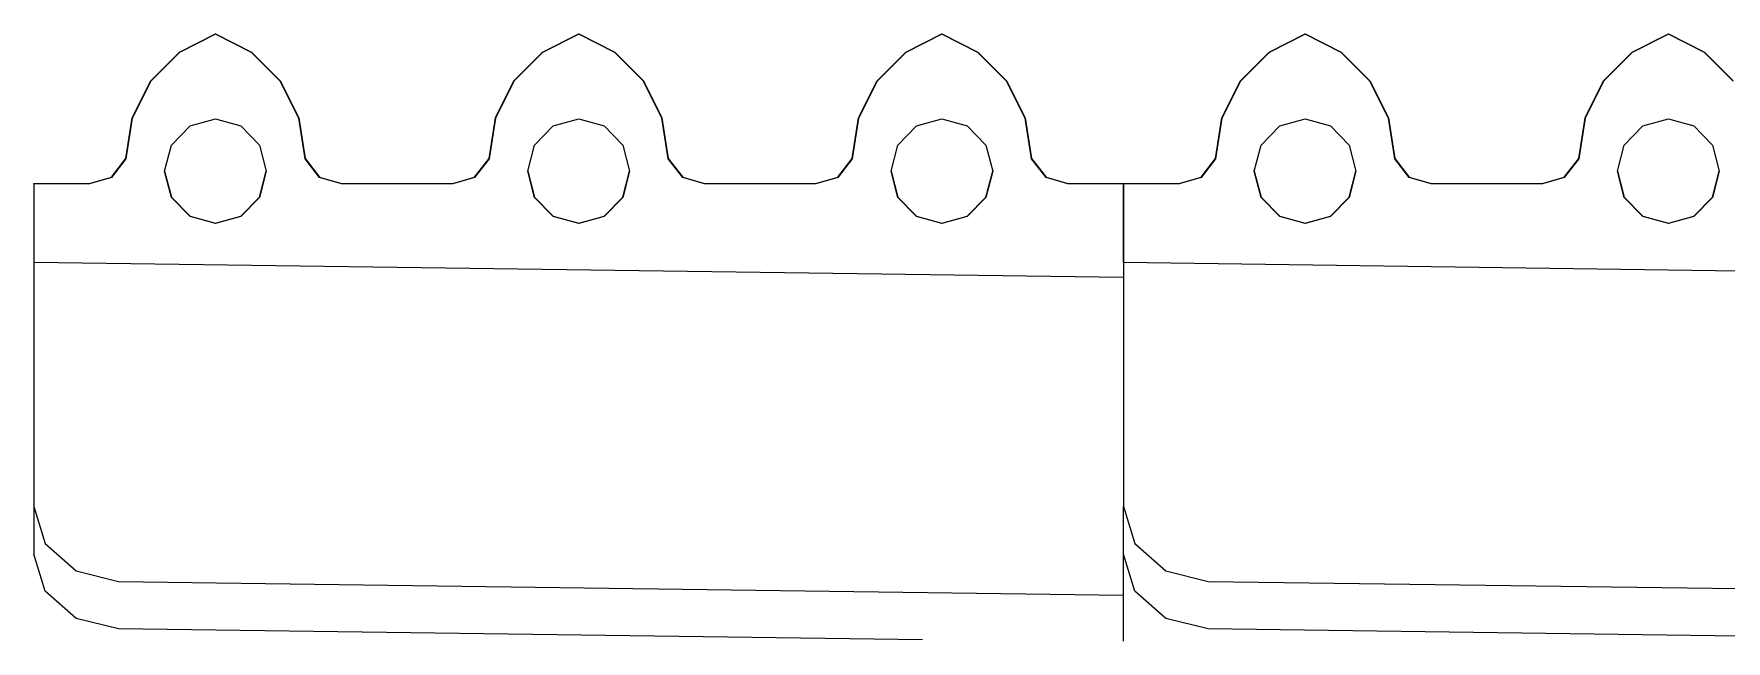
# Model space of a CAD drawing. Header units: millimetres. Extents: x -11840 to 12480, y -4119 to 5972.
# Drawn here: x -107 to 572, y 5728 to 5972 of the extents above; entities that cross this region are included whole.
import ezdxf

# ---------------------------------------------------------------- set-up
doc = ezdxf.new("R2010")
doc.units = ezdxf.units.MM

msp = doc.modelspace()

# ---------------------------------------------------------------- linework, layer by layer
at = {"color": 253, "true_color": 0x999999}
for p, q in [((-48.77, 5964.61), (-34.3, 5971.91)), ((-48.77, 5964.61), (-34.3, 5971.91)), ((-34.3, 5971.79), (-48.77, 5964.48)), ((-34.3, 5971.79), (-48.77, 5964.48)), ((-34.3, 5971.91), (-19.82, 5964.61)), ((-34.3, 5971.91), (-19.82, 5964.61)), ((-34.3, 5971.91), (-34.3, 5971.79)), ((-34.3, 5971.91), (-34.3, 5971.79)), ((-19.82, 5964.48), (-34.3, 5971.79)), ((-19.82, 5964.48), (-34.3, 5971.79)), ((97.06, 5964.61), (111.54, 5971.91)), ((97.06, 5964.61), (111.54, 5971.91)), ((111.54, 5971.79), (97.06, 5964.48)), ((111.54, 5971.79), (97.06, 5964.48)), ((111.54, 5971.91), (126.01, 5964.61)), ((111.54, 5971.91), (126.01, 5964.61)), ((111.54, 5971.91), (111.54, 5971.79)), ((111.54, 5971.91), (111.54, 5971.79)), ((126.01, 5964.48), (111.54, 5971.79)), ((126.01, 5964.48), (111.54, 5971.79)), ((242.89, 5964.61), (257.37, 5971.91)), ((242.89, 5964.61), (257.37, 5971.91)), ((257.37, 5971.79), (242.89, 5964.48)), ((257.37, 5971.79), (242.89, 5964.48)), ((257.37, 5971.91), (271.85, 5964.61)), ((257.37, 5971.91), (271.85, 5964.61)), ((257.37, 5971.91), (257.37, 5971.79)), ((257.37, 5971.91), (257.37, 5971.79)), ((271.85, 5964.48), (257.37, 5971.79)), ((271.85, 5964.48), (257.37, 5971.79)), ((388.73, 5964.61), (403.2, 5971.91)), ((388.73, 5964.61), (403.2, 5971.91)), ((403.2, 5971.79), (388.73, 5964.48)), ((403.2, 5971.79), (388.73, 5964.48)), ((403.2, 5971.91), (417.68, 5964.61)), ((403.2, 5971.91), (403.2, 5971.79)), ((403.2, 5971.91), (403.2, 5971.79)), ((403.2, 5971.91), (417.68, 5964.61)), ((417.68, 5964.48), (403.2, 5971.79)), ((417.68, 5964.48), (403.2, 5971.79)), ((534.56, 5964.61), (549.04, 5971.91)), ((534.56, 5964.61), (549.04, 5971.91)), ((549.04, 5971.79), (534.56, 5964.48)), ((549.04, 5971.79), (534.56, 5964.48)), ((549.04, 5971.91), (563.51, 5964.61)), ((549.04, 5971.91), (549.04, 5971.79)), ((549.04, 5971.91), (549.04, 5971.79)), ((549.04, 5971.91), (563.51, 5964.61)), ((563.51, 5964.48), (549.04, 5971.79)), ((563.51, 5964.48), (549.04, 5971.79)), ((-60.3, 5953.01), (-48.77, 5964.61)), ((-60.3, 5953.01), (-48.77, 5964.61)), ((-48.77, 5964.48), (-60.3, 5952.89)), ((-48.77, 5964.48), (-60.3, 5952.89)), ((-19.82, 5964.61), (-8.3, 5953.01)), ((-19.82, 5964.61), (-8.3, 5953.01)), ((-8.3, 5952.89), (-19.82, 5964.48)), ((-8.3, 5952.89), (-19.82, 5964.48)), ((85.54, 5953.01), (97.06, 5964.61)), ((85.54, 5953.01), (97.06, 5964.61)), ((97.06, 5964.48), (85.54, 5952.89)), ((97.06, 5964.48), (85.54, 5952.89)), ((126.01, 5964.61), (137.54, 5953.01)), ((126.01, 5964.61), (137.54, 5953.01)), ((137.54, 5952.89), (126.01, 5964.48)), ((137.54, 5952.89), (126.01, 5964.48)), ((231.37, 5953.01), (242.89, 5964.61)), ((231.37, 5953.01), (242.89, 5964.61)), ((242.89, 5964.48), (231.37, 5952.89)), ((242.89, 5964.48), (231.37, 5952.89)), ((271.85, 5964.61), (283.37, 5953.01)), ((271.85, 5964.61), (283.37, 5953.01)), ((283.37, 5952.89), (271.85, 5964.48)), ((283.37, 5952.89), (271.85, 5964.48)), ((377.2, 5953.01), (388.73, 5964.61)), ((377.2, 5953.01), (388.73, 5964.61)), ((388.73, 5964.48), (377.2, 5952.89)), ((388.73, 5964.48), (377.2, 5952.89)), ((417.68, 5964.61), (429.2, 5953.01)), ((417.68, 5964.61), (429.2, 5953.01)), ((429.2, 5952.89), (417.68, 5964.48)), ((429.2, 5952.89), (417.68, 5964.48)), ((523.04, 5953.01), (534.56, 5964.61)), ((523.04, 5953.01), (534.56, 5964.61)), ((534.56, 5964.48), (523.04, 5952.89)), ((534.56, 5964.48), (523.04, 5952.89)), ((563.51, 5964.61), (575.04, 5953.01)), ((563.51, 5964.61), (575.04, 5953.01)), ((575.04, 5952.89), (563.51, 5964.48)), ((575.04, 5952.89), (563.51, 5964.48)), ((-67.71, 5938.29), (-60.3, 5953.01)), ((-67.71, 5938.29), (-60.3, 5953.01)), ((-60.3, 5952.89), (-67.71, 5938.16)), ((-60.3, 5952.89), (-67.71, 5938.16)), ((-8.3, 5953.01), (-0.88, 5938.29)), ((-8.3, 5953.01), (-0.88, 5938.29)), ((-0.88, 5938.16), (-8.3, 5952.89)), ((-0.88, 5938.16), (-8.3, 5952.89)), ((78.12, 5938.29), (85.54, 5953.01)), ((78.12, 5938.29), (85.54, 5953.01)), ((85.54, 5952.89), (78.12, 5938.16)), ((85.54, 5952.89), (78.12, 5938.16)), ((137.54, 5953.01), (144.95, 5938.29)), ((137.54, 5953.01), (144.95, 5938.29)), ((144.95, 5938.16), (137.54, 5952.89)), ((144.95, 5938.16), (137.54, 5952.89)), ((223.95, 5938.29), (231.37, 5953.01)), ((223.95, 5938.29), (231.37, 5953.01)), ((231.37, 5952.89), (223.95, 5938.16)), ((231.37, 5952.89), (223.95, 5938.16)), ((283.37, 5953.01), (290.79, 5938.29)), ((283.37, 5953.01), (290.79, 5938.29)), ((290.79, 5938.16), (283.37, 5952.89)), ((290.79, 5938.16), (283.37, 5952.89)), ((369.79, 5938.29), (377.2, 5953.01)), ((369.79, 5938.29), (377.2, 5953.01)), ((377.2, 5952.89), (369.79, 5938.16)), ((377.2, 5952.89), (369.79, 5938.16)), ((429.2, 5953.01), (436.62, 5938.29)), ((429.2, 5953.01), (436.62, 5938.29)), ((436.62, 5938.16), (429.2, 5952.89)), ((436.62, 5938.16), (429.2, 5952.89)), ((515.62, 5938.29), (523.04, 5953.01)), ((515.62, 5938.29), (523.04, 5953.01)), ((523.04, 5952.89), (515.62, 5938.16)), ((523.04, 5952.89), (515.62, 5938.16)), ((-70.27, 5921.91), (-67.71, 5938.29)), ((-70.27, 5921.91), (-67.71, 5938.29)), ((-67.71, 5938.16), (-70.27, 5921.79)), ((-67.71, 5938.16), (-70.27, 5921.79)), ((-67.71, 5938.29), (-67.71, 5938.16)), ((-67.71, 5938.29), (-67.71, 5938.16)), ((-51.98, 5927.29), (-44.51, 5934.97)), ((-51.98, 5927.29), (-44.51, 5934.97)), ((-44.51, 5934.97), (-34.3, 5937.79)), ((-44.51, 5934.97), (-34.3, 5937.79)), ((-34.3, 5937.79), (-24.09, 5934.97)), ((-34.3, 5937.79), (-24.09, 5934.97)), ((-24.09, 5934.97), (-16.61, 5927.29)), ((-24.09, 5934.97), (-16.61, 5927.29)), ((-0.88, 5938.29), (1.68, 5921.91)), ((-0.88, 5938.29), (1.68, 5921.91)), ((-0.88, 5938.29), (-0.88, 5938.16)), ((-0.88, 5938.29), (-0.88, 5938.16)), ((1.68, 5921.79), (-0.88, 5938.16)), ((1.68, 5921.79), (-0.88, 5938.16)), ((75.56, 5921.91), (78.12, 5938.29)), ((75.56, 5921.91), (78.12, 5938.29)), ((78.12, 5938.16), (75.56, 5921.79)), ((78.12, 5938.16), (75.56, 5921.79)), ((78.12, 5938.29), (78.12, 5938.16)), ((78.12, 5938.29), (78.12, 5938.16)), ((93.85, 5927.29), (101.33, 5934.97)), ((93.85, 5927.29), (101.33, 5934.97)), ((101.33, 5934.97), (111.54, 5937.79)), ((101.33, 5934.97), (111.54, 5937.79)), ((111.54, 5937.79), (121.74, 5934.97)), ((111.54, 5937.79), (121.74, 5934.97)), ((121.74, 5934.97), (129.22, 5927.29)), ((121.74, 5934.97), (129.22, 5927.29)), ((144.95, 5938.29), (147.51, 5921.91)), ((144.95, 5938.29), (147.51, 5921.91)), ((144.95, 5938.29), (144.95, 5938.16)), ((144.95, 5938.29), (144.95, 5938.16)), ((147.51, 5921.79), (144.95, 5938.16)), ((147.51, 5921.79), (144.95, 5938.16)), ((221.4, 5921.91), (223.95, 5938.29)), ((221.4, 5921.91), (223.95, 5938.29)), ((223.95, 5938.16), (221.4, 5921.79)), ((223.95, 5938.16), (221.4, 5921.79)), ((223.95, 5938.29), (223.95, 5938.16)), ((223.95, 5938.29), (223.95, 5938.16)), ((239.69, 5927.29), (247.16, 5934.97)), ((239.69, 5927.29), (247.16, 5934.97)), ((247.16, 5934.97), (257.37, 5937.79)), ((247.16, 5934.97), (257.37, 5937.79)), ((257.37, 5937.79), (267.58, 5934.97)), ((257.37, 5937.79), (267.58, 5934.97)), ((267.58, 5934.97), (275.05, 5927.29)), ((267.58, 5934.97), (275.05, 5927.29)), ((290.79, 5938.29), (293.34, 5921.91)), ((290.79, 5938.29), (293.34, 5921.91)), ((290.79, 5938.29), (290.79, 5938.16)), ((290.79, 5938.29), (290.79, 5938.16)), ((293.34, 5921.79), (290.79, 5938.16)), ((293.34, 5921.79), (290.79, 5938.16)), ((367.23, 5921.91), (369.79, 5938.29)), ((367.23, 5921.91), (369.79, 5938.29)), ((369.79, 5938.16), (367.23, 5921.79)), ((369.79, 5938.16), (367.23, 5921.79)), ((369.79, 5938.29), (369.79, 5938.16)), ((369.79, 5938.29), (369.79, 5938.16)), ((385.52, 5927.29), (392.99, 5934.97)), ((385.52, 5927.29), (392.99, 5934.97)), ((392.99, 5934.97), (403.2, 5937.79)), ((392.99, 5934.97), (403.2, 5937.79)), ((403.2, 5937.79), (413.41, 5934.97)), ((403.2, 5937.79), (413.41, 5934.97)), ((413.41, 5934.97), (420.89, 5927.29)), ((413.41, 5934.97), (420.89, 5927.29)), ((436.62, 5938.29), (439.18, 5921.91)), ((436.62, 5938.29), (436.62, 5938.16)), ((436.62, 5938.29), (436.62, 5938.16)), ((436.62, 5938.29), (439.18, 5921.91)), ((439.18, 5921.79), (436.62, 5938.16)), ((439.18, 5921.79), (436.62, 5938.16)), ((513.06, 5921.91), (515.62, 5938.29)), ((513.06, 5921.91), (515.62, 5938.29)), ((515.62, 5938.16), (513.06, 5921.79)), ((515.62, 5938.16), (513.06, 5921.79)), ((515.62, 5938.29), (515.62, 5938.16)), ((515.62, 5938.29), (515.62, 5938.16)), ((531.35, 5927.29), (538.83, 5934.97)), ((531.35, 5927.29), (538.83, 5934.97)), ((538.83, 5934.97), (549.04, 5937.79)), ((538.83, 5934.97), (549.04, 5937.79)), ((549.04, 5937.79), (559.24, 5934.97)), ((549.04, 5937.79), (559.24, 5934.97)), ((559.24, 5934.97), (566.72, 5927.29)), ((559.24, 5934.97), (566.72, 5927.29)), ((-54.71, 5916.79), (-51.98, 5927.29)), ((-54.71, 5916.79), (-51.98, 5927.29)), ((-16.61, 5927.29), (-13.88, 5916.79)), ((-16.61, 5927.29), (-13.88, 5916.79)), ((91.12, 5916.79), (93.85, 5927.29)), ((91.12, 5916.79), (93.85, 5927.29)), ((129.22, 5927.29), (131.95, 5916.79)), ((129.22, 5927.29), (131.95, 5916.79)), ((236.95, 5916.79), (239.69, 5927.29)), ((236.95, 5916.79), (239.69, 5927.29)), ((275.05, 5927.29), (277.79, 5916.79)), ((275.05, 5927.29), (277.79, 5916.79)), ((382.79, 5916.79), (385.52, 5927.29)), ((382.79, 5916.79), (385.52, 5927.29)), ((420.89, 5927.29), (423.62, 5916.79)), ((420.89, 5927.29), (423.62, 5916.79)), ((528.62, 5916.79), (531.35, 5927.29)), ((528.62, 5916.79), (531.35, 5927.29)), ((566.72, 5927.29), (569.45, 5916.79)), ((566.72, 5927.29), (569.45, 5916.79)), ((-76.1, 5914.41), (-70.27, 5921.91)), ((-76.1, 5914.41), (-70.27, 5921.91)), ((-70.27, 5921.79), (-76.1, 5914.29)), ((-70.27, 5921.79), (-76.1, 5914.29)), ((-70.27, 5921.91), (-70.27, 5921.79)), ((-70.27, 5921.91), (-70.27, 5921.79)), ((1.68, 5921.91), (7.51, 5914.41)), ((1.68, 5921.91), (7.51, 5914.41)), ((1.68, 5921.91), (1.68, 5921.79)), ((1.68, 5921.91), (1.68, 5921.79)), ((7.51, 5914.29), (1.68, 5921.79)), ((7.51, 5914.29), (1.68, 5921.79)), ((69.73, 5914.41), (75.56, 5921.91)), ((69.73, 5914.41), (75.56, 5921.91)), ((75.56, 5921.79), (69.73, 5914.29)), ((75.56, 5921.79), (69.73, 5914.29)), ((75.56, 5921.91), (75.56, 5921.79)), ((75.56, 5921.91), (75.56, 5921.79)), ((147.51, 5921.91), (153.34, 5914.41)), ((147.51, 5921.91), (153.34, 5914.41)), ((147.51, 5921.91), (147.51, 5921.79)), ((147.51, 5921.91), (147.51, 5921.79)), ((153.34, 5914.29), (147.51, 5921.79)), ((153.34, 5914.29), (147.51, 5921.79)), ((215.56, 5914.41), (221.4, 5921.91)), ((215.56, 5914.41), (221.4, 5921.91)), ((221.4, 5921.79), (215.56, 5914.29)), ((221.4, 5921.79), (215.56, 5914.29)), ((221.4, 5921.91), (221.4, 5921.79)), ((221.4, 5921.91), (221.4, 5921.79)), ((293.34, 5921.91), (299.18, 5914.41)), ((293.34, 5921.91), (299.18, 5914.41)), ((293.34, 5921.91), (293.34, 5921.79)), ((293.34, 5921.91), (293.34, 5921.79)), ((299.18, 5914.29), (293.34, 5921.79)), ((299.18, 5914.29), (293.34, 5921.79)), ((361.4, 5914.41), (367.23, 5921.91)), ((361.4, 5914.41), (367.23, 5921.91)), ((367.23, 5921.79), (361.4, 5914.29)), ((367.23, 5921.79), (361.4, 5914.29)), ((367.23, 5921.91), (367.23, 5921.79)), ((367.23, 5921.91), (367.23, 5921.79)), ((439.18, 5921.91), (445.01, 5914.41)), ((439.18, 5921.91), (439.18, 5921.79)), ((439.18, 5921.91), (439.18, 5921.79)), ((439.18, 5921.91), (445.01, 5914.41)), ((445.01, 5914.29), (439.18, 5921.79)), ((445.01, 5914.29), (439.18, 5921.79)), ((507.23, 5914.41), (513.06, 5921.91)), ((507.23, 5914.41), (513.06, 5921.91)), ((513.06, 5921.79), (507.23, 5914.29)), ((513.06, 5921.79), (507.23, 5914.29)), ((513.06, 5921.91), (513.06, 5921.79)), ((513.06, 5921.91), (513.06, 5921.79)), ((-107.21, 5911.91), (-84.85, 5911.91)), ((-107.21, 5911.79), (-107.21, 5911.91)), ((-107.21, 5911.91), (-84.85, 5911.91)), ((-107.21, 5911.79), (-107.21, 5911.91)), ((-84.85, 5911.79), (-107.21, 5911.79)), ((-107.21, 5911.79), (-107.21, 5880.29)), ((-107.21, 5911.79), (-107.21, 5880.29)), ((-84.85, 5911.79), (-107.21, 5911.79)), ((-84.85, 5911.91), (-76.1, 5914.41)), ((-84.85, 5911.91), (-76.1, 5914.41)), ((-76.1, 5914.29), (-84.85, 5911.79)), ((-76.1, 5914.29), (-84.85, 5911.79)), ((-76.1, 5914.41), (-76.1, 5914.29)), ((-76.1, 5914.41), (-76.1, 5914.29)), ((-51.98, 5906.29), (-54.71, 5916.79)), ((-51.98, 5906.29), (-54.71, 5916.79)), ((-54.7, 5916.85), (-51.98, 5906.41)), ((-54.7, 5916.85), (-51.98, 5906.41)), ((-16.61, 5906.41), (-13.9, 5916.85)), ((-16.61, 5906.41), (-13.9, 5916.85)), ((-13.88, 5916.79), (-16.61, 5906.29)), ((-13.88, 5916.79), (-16.61, 5906.29)), ((7.51, 5914.41), (16.26, 5911.91)), ((7.51, 5914.41), (16.26, 5911.91)), ((7.51, 5914.41), (7.51, 5914.29)), ((7.51, 5914.41), (7.51, 5914.29)), ((16.26, 5911.79), (7.51, 5914.29)), ((16.26, 5911.79), (7.51, 5914.29)), ((16.26, 5911.91), (60.98, 5911.91)), ((16.26, 5911.91), (60.98, 5911.91)), ((60.98, 5911.79), (16.26, 5911.79)), ((60.98, 5911.79), (16.26, 5911.79)), ((60.98, 5911.91), (69.73, 5914.41)), ((60.98, 5911.91), (69.73, 5914.41)), ((69.73, 5914.29), (60.98, 5911.79)), ((69.73, 5914.29), (60.98, 5911.79)), ((69.73, 5914.41), (69.73, 5914.29)), ((69.73, 5914.41), (69.73, 5914.29)), ((93.85, 5906.29), (91.12, 5916.79)), ((93.85, 5906.29), (91.12, 5916.79)), ((91.14, 5916.85), (93.85, 5906.41)), ((91.14, 5916.85), (93.85, 5906.41)), ((129.22, 5906.41), (131.94, 5916.85)), ((129.22, 5906.41), (131.94, 5916.85)), ((131.95, 5916.79), (129.22, 5906.29)), ((131.95, 5916.79), (129.22, 5906.29)), ((153.34, 5914.41), (162.09, 5911.91)), ((153.34, 5914.41), (162.09, 5911.91)), ((153.34, 5914.41), (153.34, 5914.29)), ((153.34, 5914.41), (153.34, 5914.29)), ((162.09, 5911.79), (153.34, 5914.29)), ((162.09, 5911.79), (153.34, 5914.29)), ((162.09, 5911.91), (206.81, 5911.91)), ((162.09, 5911.91), (206.81, 5911.91)), ((206.81, 5911.79), (162.09, 5911.79)), ((206.81, 5911.79), (162.09, 5911.79)), ((206.81, 5911.91), (215.56, 5914.41)), ((206.81, 5911.91), (215.56, 5914.41)), ((215.56, 5914.29), (206.81, 5911.79)), ((215.56, 5914.29), (206.81, 5911.79)), ((215.56, 5914.41), (215.56, 5914.29)), ((215.56, 5914.41), (215.56, 5914.29)), ((239.69, 5906.29), (236.95, 5916.79)), ((239.69, 5906.29), (236.95, 5916.79)), ((236.97, 5916.85), (239.69, 5906.41)), ((236.97, 5916.85), (239.69, 5906.41)), ((275.05, 5906.41), (277.77, 5916.85)), ((275.05, 5906.41), (277.77, 5916.85)), ((277.79, 5916.79), (275.05, 5906.29)), ((277.79, 5916.79), (275.05, 5906.29)), ((299.18, 5914.41), (307.93, 5911.91)), ((299.18, 5914.41), (307.93, 5911.91)), ((299.18, 5914.41), (299.18, 5914.29)), ((299.18, 5914.41), (299.18, 5914.29)), ((307.93, 5911.79), (299.18, 5914.29)), ((307.93, 5911.79), (299.18, 5914.29)), ((307.93, 5911.91), (330.29, 5911.91)), ((307.93, 5911.91), (330.29, 5911.91)), ((330.29, 5911.79), (307.93, 5911.79)), ((330.29, 5911.79), (307.93, 5911.79)), ((330.29, 5911.79), (330.29, 5911.91)), ((330.29, 5911.91), (352.65, 5911.91)), ((330.29, 5911.79), (330.29, 5911.91)), ((330.29, 5911.91), (352.65, 5911.91)), ((330.29, 5911.91), (330.29, 5911.79)), ((330.29, 5911.91), (330.29, 5911.79)), ((330.29, 5911.79), (330.29, 5880.29)), ((352.65, 5911.79), (330.29, 5911.79)), ((352.65, 5911.79), (330.29, 5911.79)), ((330.29, 5911.79), (330.29, 5880.29)), ((330.29, 5880.29), (330.29, 5911.79)), ((330.29, 5880.29), (330.29, 5911.79)), ((352.65, 5911.91), (361.4, 5914.41)), ((352.65, 5911.91), (361.4, 5914.41)), ((361.4, 5914.29), (352.65, 5911.79)), ((361.4, 5914.29), (352.65, 5911.79)), ((361.4, 5914.41), (361.4, 5914.29)), ((361.4, 5914.41), (361.4, 5914.29)), ((385.52, 5906.29), (382.79, 5916.79)), ((385.52, 5906.29), (382.79, 5916.79)), ((382.8, 5916.85), (385.52, 5906.41)), ((382.8, 5916.85), (385.52, 5906.41)), ((420.89, 5906.41), (423.6, 5916.85)), ((420.89, 5906.41), (423.6, 5916.85)), ((423.62, 5916.79), (420.89, 5906.29)), ((423.62, 5916.79), (420.89, 5906.29)), ((445.01, 5914.41), (453.76, 5911.91)), ((445.01, 5914.41), (445.01, 5914.29)), ((445.01, 5914.41), (445.01, 5914.29)), ((445.01, 5914.41), (453.76, 5911.91)), ((453.76, 5911.79), (445.01, 5914.29)), ((453.76, 5911.79), (445.01, 5914.29)), ((453.76, 5911.91), (498.48, 5911.91)), ((453.76, 5911.91), (498.48, 5911.91)), ((498.48, 5911.79), (453.76, 5911.79)), ((498.48, 5911.79), (453.76, 5911.79)), ((498.48, 5911.91), (507.23, 5914.41)), ((498.48, 5911.91), (507.23, 5914.41)), ((507.23, 5914.29), (498.48, 5911.79)), ((507.23, 5914.29), (498.48, 5911.79)), ((507.23, 5914.41), (507.23, 5914.29)), ((507.23, 5914.41), (507.23, 5914.29)), ((531.35, 5906.29), (528.62, 5916.79)), ((531.35, 5906.29), (528.62, 5916.79)), ((528.64, 5916.85), (531.35, 5906.41)), ((528.64, 5916.85), (531.35, 5906.41)), ((566.72, 5906.41), (569.44, 5916.85)), ((566.72, 5906.41), (569.44, 5916.85)), ((569.45, 5916.79), (566.72, 5906.29)), ((569.45, 5916.79), (566.72, 5906.29)), ((-51.98, 5906.41), (-44.51, 5898.73)), ((-51.98, 5906.41), (-44.51, 5898.73)), ((-44.51, 5898.6), (-51.98, 5906.29)), ((-44.51, 5898.6), (-51.98, 5906.29)), ((-24.09, 5898.73), (-16.61, 5906.41)), ((-24.09, 5898.73), (-16.61, 5906.41)), ((-16.61, 5906.29), (-24.09, 5898.6)), ((-16.61, 5906.29), (-24.09, 5898.6)), ((93.85, 5906.41), (101.33, 5898.73)), ((93.85, 5906.41), (101.33, 5898.73)), ((101.33, 5898.6), (93.85, 5906.29)), ((101.33, 5898.6), (93.85, 5906.29)), ((121.74, 5898.73), (129.22, 5906.41)), ((121.74, 5898.73), (129.22, 5906.41)), ((129.22, 5906.29), (121.74, 5898.6)), ((129.22, 5906.29), (121.74, 5898.6)), ((239.69, 5906.41), (247.16, 5898.73)), ((239.69, 5906.41), (247.16, 5898.73)), ((247.16, 5898.6), (239.69, 5906.29)), ((247.16, 5898.6), (239.69, 5906.29)), ((267.58, 5898.73), (275.05, 5906.41)), ((267.58, 5898.73), (275.05, 5906.41)), ((275.05, 5906.29), (267.58, 5898.6)), ((275.05, 5906.29), (267.58, 5898.6)), ((385.52, 5906.41), (392.99, 5898.73)), ((385.52, 5906.41), (392.99, 5898.73)), ((392.99, 5898.6), (385.52, 5906.29)), ((392.99, 5898.6), (385.52, 5906.29)), ((413.41, 5898.73), (420.89, 5906.41)), ((413.41, 5898.73), (420.89, 5906.41)), ((420.89, 5906.29), (413.41, 5898.6)), ((420.89, 5906.29), (413.41, 5898.6)), ((531.35, 5906.41), (538.83, 5898.73)), ((531.35, 5906.41), (538.83, 5898.73)), ((538.83, 5898.6), (531.35, 5906.29)), ((538.83, 5898.6), (531.35, 5906.29)), ((559.24, 5898.73), (566.72, 5906.41)), ((559.24, 5898.73), (566.72, 5906.41)), ((566.72, 5906.29), (559.24, 5898.6)), ((566.72, 5906.29), (559.24, 5898.6)), ((-44.51, 5898.73), (-34.3, 5895.91)), ((-44.51, 5898.73), (-34.3, 5895.91)), ((-34.3, 5895.79), (-44.51, 5898.6)), ((-34.3, 5895.79), (-44.51, 5898.6)), ((-34.3, 5895.91), (-24.09, 5898.73)), ((-34.3, 5895.91), (-24.09, 5898.73)), ((-24.09, 5898.6), (-34.3, 5895.79)), ((-24.09, 5898.6), (-34.3, 5895.79)), ((101.33, 5898.73), (111.54, 5895.91)), ((101.33, 5898.73), (111.54, 5895.91)), ((111.54, 5895.79), (101.33, 5898.6)), ((111.54, 5895.79), (101.33, 5898.6)), ((111.54, 5895.91), (121.74, 5898.73)), ((111.54, 5895.91), (121.74, 5898.73)), ((121.74, 5898.6), (111.54, 5895.79)), ((121.74, 5898.6), (111.54, 5895.79)), ((247.16, 5898.73), (257.37, 5895.91)), ((247.16, 5898.73), (257.37, 5895.91)), ((257.37, 5895.79), (247.16, 5898.6)), ((257.37, 5895.79), (247.16, 5898.6)), ((257.37, 5895.91), (267.58, 5898.73)), ((257.37, 5895.91), (267.58, 5898.73)), ((267.58, 5898.6), (257.37, 5895.79)), ((267.58, 5898.6), (257.37, 5895.79)), ((392.99, 5898.73), (403.2, 5895.91)), ((392.99, 5898.73), (403.2, 5895.91)), ((403.2, 5895.79), (392.99, 5898.6)), ((403.2, 5895.79), (392.99, 5898.6)), ((403.2, 5895.91), (413.41, 5898.73)), ((403.2, 5895.91), (413.41, 5898.73)), ((413.41, 5898.6), (403.2, 5895.79)), ((413.41, 5898.6), (403.2, 5895.79)), ((538.83, 5898.73), (549.04, 5895.91)), ((538.83, 5898.73), (549.04, 5895.91)), ((549.04, 5895.79), (538.83, 5898.6)), ((549.04, 5895.79), (538.83, 5898.6)), ((549.04, 5895.91), (559.24, 5898.73)), ((549.04, 5895.91), (559.24, 5898.73)), ((559.24, 5898.6), (549.04, 5895.79)), ((559.24, 5898.6), (549.04, 5895.79)), ((-107.21, 5880.29), (330.29, 5874.29)), ((-107.21, 5880.29), (330.29, 5874.29)), ((-107.21, 5880.29), (-107.21, 5877.62)), ((-107.21, 5880.29), (-107.21, 5877.62)), ((-107.21, 5877.62), (-107.21, 5873.8)), ((-107.21, 5877.62), (-107.21, 5873.8)), ((330.29, 5880.29), (330.29, 5877.62)), ((330.29, 5880.29), (754.52, 5874.47)), ((330.29, 5880.29), (330.29, 5877.62)), ((330.29, 5880.29), (754.52, 5874.47)), ((330.29, 5877.62), (330.29, 5873.8)), ((330.29, 5877.62), (330.29, 5873.8)), ((-107.21, 5873.8), (-107.21, 5782.24)), ((-107.21, 5873.8), (-107.21, 5782.24)), ((330.29, 5873.8), (330.29, 5782.24)), ((330.29, 5873.8), (330.29, 5782.24)), ((-107.21, 5782.24), (-102.65, 5767.42)), ((-107.21, 5782.24), (-102.65, 5767.42)), ((-107.21, 5782.24), (-107.21, 5763.16)), ((-107.21, 5782.24), (-107.21, 5763.16)), ((330.29, 5782.24), (334.85, 5767.42)), ((330.29, 5782.24), (334.85, 5767.42)), ((330.29, 5746.73), (330.29, 5782.24)), ((330.29, 5746.73), (330.29, 5782.24)), ((-102.65, 5748.34), (-107.21, 5763.16)), ((-102.65, 5748.34), (-107.21, 5763.16)), ((-102.65, 5767.42), (-90.2, 5756.45)), ((-102.65, 5767.42), (-90.2, 5756.45)), ((334.85, 5748.34), (330.29, 5763.16)), ((334.85, 5748.34), (330.29, 5763.16)), ((334.85, 5767.42), (347.3, 5756.45)), ((334.85, 5767.42), (347.3, 5756.45)), ((-90.2, 5756.45), (-73.19, 5752.26)), ((-90.2, 5756.45), (-73.19, 5752.26)), ((347.3, 5756.45), (364.31, 5752.26)), ((347.3, 5756.45), (364.31, 5752.26)), ((-90.2, 5737.36), (-102.65, 5748.34)), ((-90.2, 5737.36), (-102.65, 5748.34)), ((-73.19, 5752.26), (330.29, 5746.73)), ((-73.19, 5752.26), (330.29, 5746.73)), ((347.3, 5737.36), (334.85, 5748.34)), ((347.3, 5737.36), (334.85, 5748.34)), ((364.31, 5752.26), (659, 5748.22)), ((364.31, 5752.26), (659, 5748.22)), ((330.29, 5728.29), (330.29, 5746.73)), ((330.29, 5728.29), (330.29, 5746.73)), ((-73.19, 5733.18), (-90.2, 5737.36)), ((-73.19, 5733.18), (-90.2, 5737.36)), ((364.31, 5733.18), (347.3, 5737.36)), ((364.31, 5733.18), (347.3, 5737.36)), ((249.64, 5728.75), (-73.19, 5733.18)), ((249.64, 5728.75), (-73.19, 5733.18)), ((669.41, 5728.99), (364.31, 5733.18)), ((669.41, 5728.99), (364.31, 5733.18))]:
    msp.add_line(p, q, dxfattribs=at)

doc.saveas('drawing.dxf')
